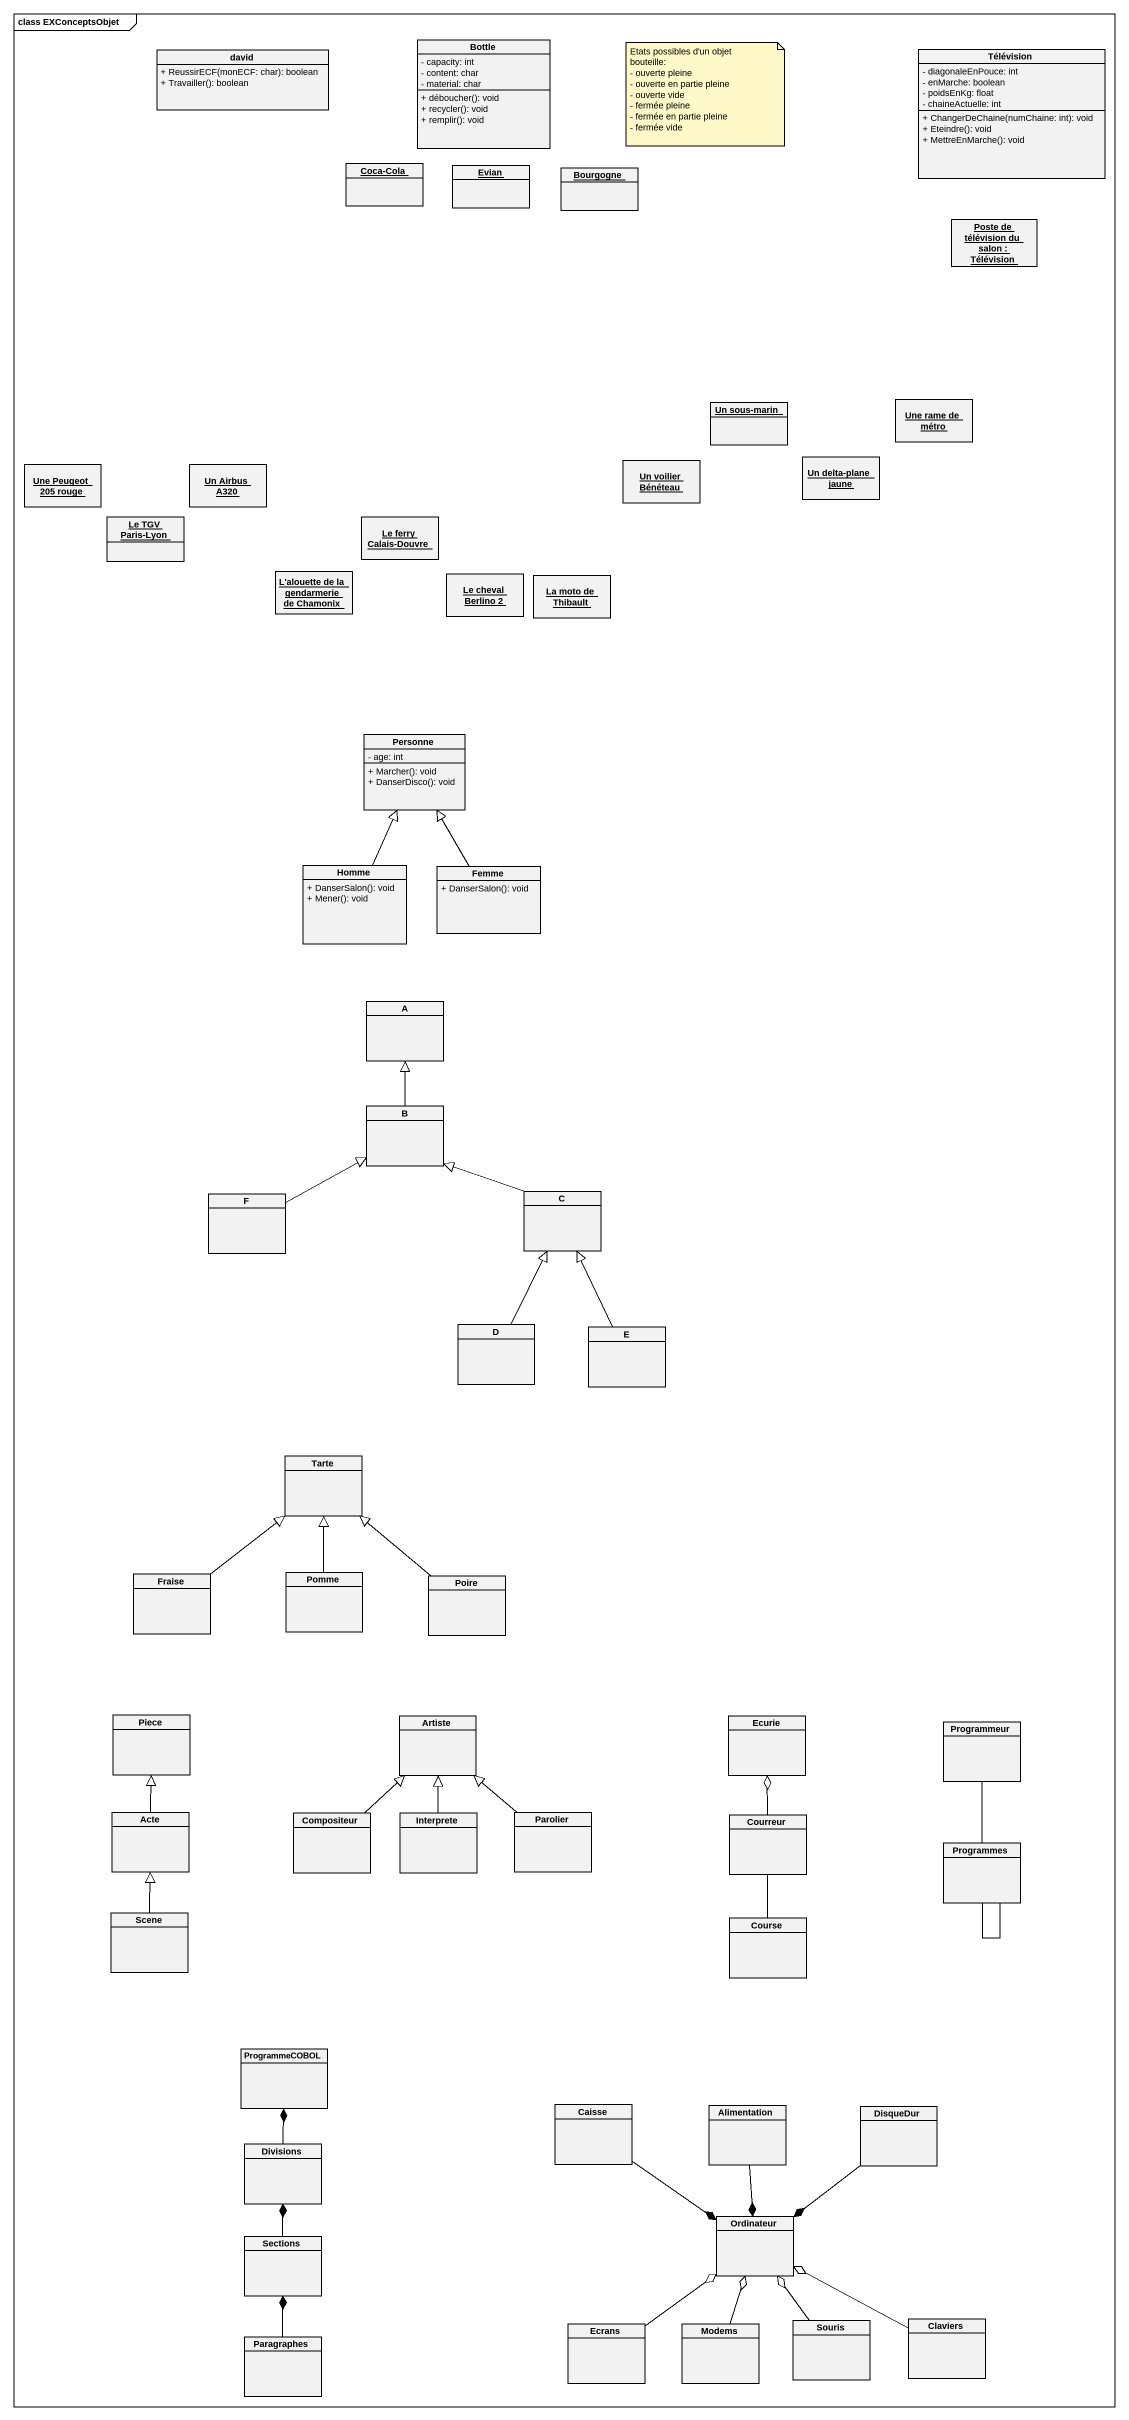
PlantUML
@startuml
mainframe class EXConceptsObjet
hide circle
hide empty members
skinparam classAttributeIconSize 0
class david {
  + ReussirECF(monECF: char): boolean
  + Travailler(): boolean
}
class Bottle {
  - capacity: int
  - content: char
  - material: char
  + déboucher(): void
  + recycler(): void
  + remplir(): void
}
class Télévision {
  - diagonaleEnPouce: int
  - enMarche: boolean
  - poidsEnKg: float
  - chaineActuelle: int
  + ChangerDeChaine(numChaine: int): void
  + Eteindre(): void
  + MettreEnMarche(): void
}
object "Coca-Cola" as Coca_Cola
object Evian
object Bourgogne
object "Poste de télévision du salon : Télévision" as Poste_de_télévision_du_salon
object "Une rame de métro" as Une_rame_de_métro
object "Un sous-marin" as Un_sous_marin
object "Une Peugeot 205 rouge" as Une_Peugeot_205_rouge
object "Un Airbus A320" as Un_Airbus_A320
object "Un voilier Bénéteau" as Un_voilier_Bénéteau
object "Un delta-plane jaune" as Un_delta_plane_jaune
object "Le TGV Paris-Lyon" as Le_TGV_Paris_Lyon
object "Le ferry Calais-Douvre" as Le_ferry_Calais_Douvre
object "L'alouette de la gendarmerie de Chamonix" as L_alouette_de_la
object "Le cheval Berlino 2" as Le_cheval_Berlino_2
object "La moto de Thibault" as La_moto_de_Thibault
class Personne {
  - age: int
  + Marcher(): void
  + DanserDisco(): void
}
class Homme {
  + DanserSalon(): void
  + Mener(): void
}
class Femme {
  + DanserSalon(): void
}
class A
class B
class F
class C
class D
class E
class Tarte
class Fraise
class Pomme
class Poire
class Piece
class Artiste
class Ecurie
class Programmeur
class Acte
class Compositeur
class Interprete
class Parolier
class Courreur
class Programmes
class Scene
class Course
class ProgrammeCOBOL
class Caisse
class Alimentation
class DisqueDur
class Divisions
class Ordinateur
class Sections
class Ecrans
class Modems
class Souris
class Claviers
class Paragraphes
Homme -up-|> Personne
Femme -up-|> Personne
B -up-|> A
F -right-|> B
C -left-|> B
D -up-|> C
E -up-|> C
Fraise -up-|> Tarte
Pomme -up-|> Tarte
Poire -up-|> Tarte
Acte -up-|> Piece
Compositeur -up-|> Artiste
Interprete -up-|> Artiste
Parolier -up-|> Artiste
Courreur -up-o Ecurie
Programmes -up- Programmeur
Programmes -- Programmes
Scene -up-|> Acte
Course -up- Courreur
Caisse --* Ordinateur
Alimentation --* Ordinateur
DisqueDur --* Ordinateur
Divisions -up-* ProgrammeCOBOL
Sections -up-* Divisions
Ecrans -up-o Ordinateur
Modems -up-o Ordinateur
Souris -up-o Ordinateur
Claviers -left-o Ordinateur
Paragraphes -up-* Sections
note as N1
  Etats possibles d'un objet bouteille:
  - ouverte pleine
  - ouverte en partie pleine
  - ouverte vide
  - fermée pleine
  - fermée en partie pleine
  - fermée vide
end note
@enduml
